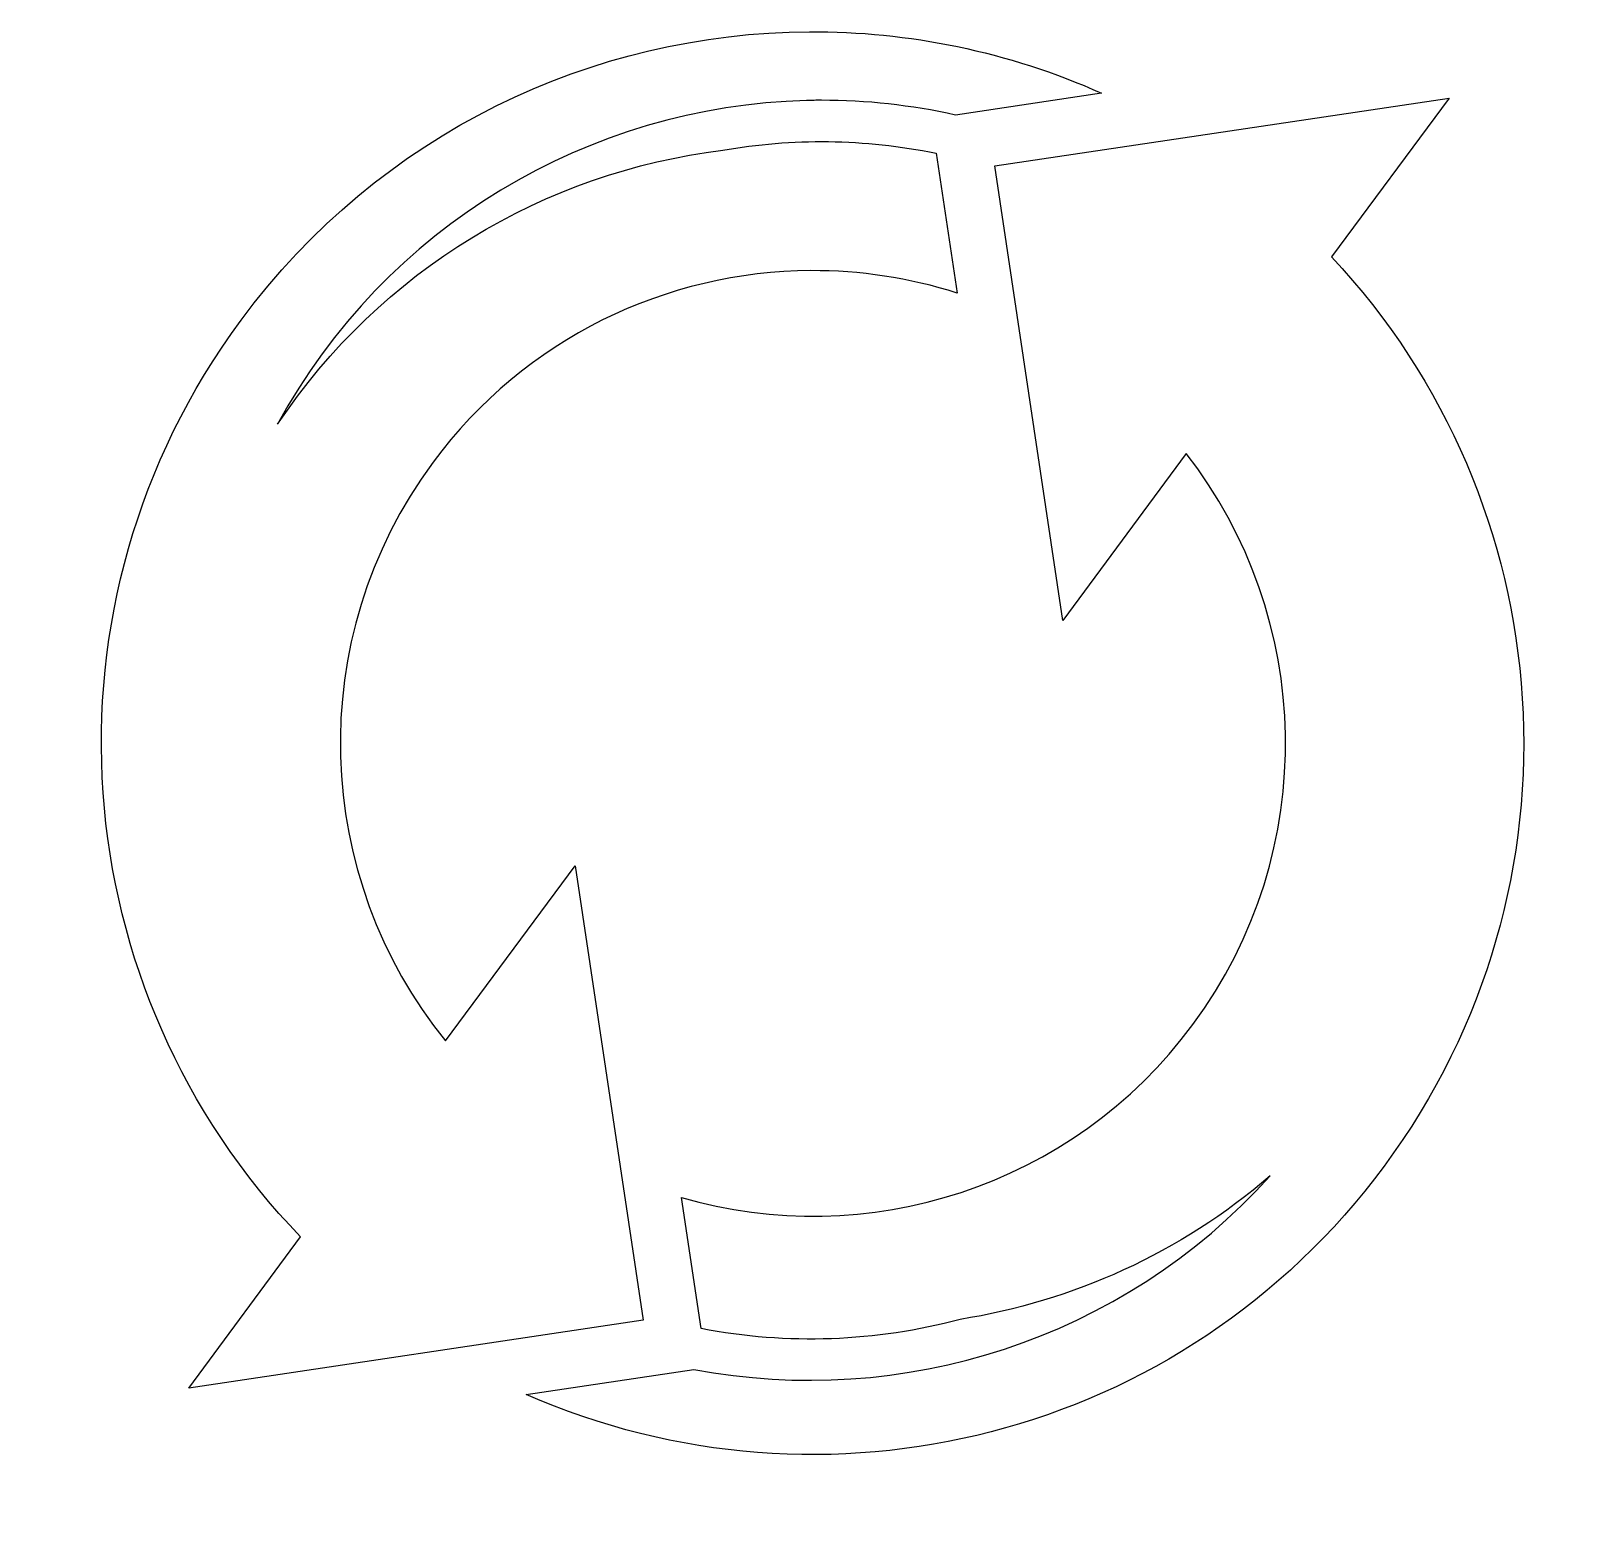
# Model space of a CAD drawing. Header units: centimetres. Extents: x -11.1 to 10.8, y -11 to 10.
import ezdxf

# ---------------------------------------------------------------- set-up
doc = ezdxf.new("R2010")
doc.units = ezdxf.units.CM
doc.header["$MEASUREMENT"] = 0
doc.layers.add('Layer 1', color=7, linetype='Continuous')

msp = doc.modelspace()

# ---------------------------------------------------------------- linework, layer by layer
at = {"layer": 'Layer 1'}
for points, knots in [([(-0.15543, 9.95345), (-3.19304, 9.93814), (-6.18503, 8.53939), (-8.13277, 5.90659), (-8.13277, 5.90659), (-11.07736, 1.92636), (-10.62595, -3.51036), (-7.29574, -6.95435), (-7.29574, -6.95435), (-7.29574, -6.95435), (-8.86599, -9.07675), (-8.86599, -9.07675), (-8.86599, -9.07675), (-8.86599, -9.07675), (-2.48935, -8.12321), (-2.48935, -8.12321), (-2.48935, -8.12321), (-2.48935, -8.12321), (-3.44301, -1.7466), (-3.44301, -1.7466), (-3.44301, -1.7466), (-3.44301, -1.7466), (-5.26201, -4.20533), (-5.26201, -4.20533), (-5.26201, -4.20533), (-7.12077, -1.91215), (-7.27439, 1.43025), (-5.43743, 3.91327), (-5.43743, 3.91327), (-4.14389, 5.66181), (-2.15411, 6.5911), (-0.13447, 6.6016), (-0.13447, 6.6016), (0.55472, 6.60518), (1.24721, 6.50116), (1.91679, 6.28673), (1.91679, 6.28673), (1.91679, 6.28673), (1.62317, 8.24965), (1.62317, 8.24965), (1.62317, 8.24965), (0.61713, 8.45459), (-0.39701, 8.46159), (-1.37147, 8.29169), (-1.37147, 8.29169), (-3.86916, 7.98294), (-6.17837, 6.60843), (-7.61895, 4.44534), (-7.61895, 4.44534), (-6.11566, 7.22379), (-3.24301, 8.91169), (-0.19557, 8.98869), (-0.19557, 8.98869), (-0.12502, 8.99046), (-0.05443, 8.99135), (0.01624, 8.99143), (0.01624, 8.99143), (0.64033, 8.99185), (1.27065, 8.92413), (1.8968, 8.7846), (1.8968, 8.7846), (1.8968, 8.7846), (3.9465, 9.09108), (3.9465, 9.09108), (3.9465, 9.09108), (2.63339, 9.67747), (1.23426, 9.96058), (-0.15535, 9.95354), (-0.15535, 9.95354), (-0.15535, 9.95354), (-0.15543, 9.95345), (-0.15543, 9.95345)], [0, 0, 0, 0, 0.05263158, 0.05263158, 0.05263158, 0.05263158, 0.10526316, 0.10526316, 0.10526316, 0.10526316, 0.15789474, 0.15789474, 0.15789474, 0.15789474, 0.21052632, 0.21052632, 0.21052632, 0.21052632, 0.26315789, 0.26315789, 0.26315789, 0.26315789, 0.31578947, 0.31578947, 0.31578947, 0.31578947, 0.36842105, 0.36842105, 0.36842105, 0.36842105, 0.42105263, 0.42105263, 0.42105263, 0.42105263, 0.47368421, 0.47368421, 0.47368421, 0.47368421, 0.52631579, 0.52631579, 0.52631579, 0.52631579, 0.57894737, 0.57894737, 0.57894737, 0.57894737, 0.63157895, 0.63157895, 0.63157895, 0.63157895, 0.68421053, 0.68421053, 0.68421053, 0.68421053, 0.73684211, 0.73684211, 0.73684211, 0.73684211, 0.78947368, 0.78947368, 0.78947368, 0.78947368, 0.84210526, 0.84210526, 0.84210526, 0.84210526, 0.89473684, 0.89473684, 0.89473684, 0.89473684, 1, 1, 1, 1]), ([(8.82339, 9.02344), (8.82339, 9.02344), (2.44688, 8.07002), (2.44688, 8.07002), (2.44688, 8.07002), (2.44688, 8.07002), (3.40047, 1.69338), (3.40047, 1.69338), (3.40047, 1.69338), (3.40047, 1.69338), (5.13467, 4.03741), (5.13467, 4.03741), (5.13467, 4.03741), (6.91433, 1.74811), (7.03611, -1.53079), (5.22689, -3.97632), (5.22689, -3.97632), (3.53089, -6.26887), (0.63817, -7.15241), (-1.94968, -6.40376), (-1.94968, -6.40376), (-1.94968, -6.40376), (-1.67466, -8.2422), (-1.67466, -8.2422), (-1.67466, -8.2422), (-0.46334, -8.47552), (0.78103, -8.42833), (1.96035, -8.11274), (1.96035, -8.11274), (3.53946, -7.86155), (5.05295, -7.18294), (6.3104, -6.10015), (6.3104, -6.10015), (4.2359, -8.40463), (1.13997, -9.36876), (-1.77506, -8.81324), (-1.77506, -8.81324), (-1.77506, -8.81324), (-4.12803, -9.16509), (-4.12803, -9.16509), (-4.12803, -9.16509), (0.04786, -11.00783), (5.08154, -9.78791), (7.91135, -5.96294), (7.91135, -5.96294), (10.82642, -2.02255), (10.4136, 3.34534), (7.17413, 6.79414), (7.17413, 6.79414), (7.17413, 6.79414), (8.82349, 9.02339), (8.82349, 9.02339), (8.82349, 9.02339), (8.82349, 9.02339), (8.82339, 9.02344), (8.82339, 9.02344)], [0, 0, 0, 0, 0.06666667, 0.06666667, 0.06666667, 0.06666667, 0.13333333, 0.13333333, 0.13333333, 0.13333333, 0.2, 0.2, 0.2, 0.2, 0.26666667, 0.26666667, 0.26666667, 0.26666667, 0.33333333, 0.33333333, 0.33333333, 0.33333333, 0.4, 0.4, 0.4, 0.4, 0.46666667, 0.46666667, 0.46666667, 0.46666667, 0.53333333, 0.53333333, 0.53333333, 0.53333333, 0.6, 0.6, 0.6, 0.6, 0.66666667, 0.66666667, 0.66666667, 0.66666667, 0.73333333, 0.73333333, 0.73333333, 0.73333333, 0.8, 0.8, 0.8, 0.8, 0.86666667, 0.86666667, 0.86666667, 0.86666667, 1, 1, 1, 1])]:
    msp.add_open_spline(points, degree=3, knots=knots, dxfattribs=at)

doc.saveas('drawing.dxf')
